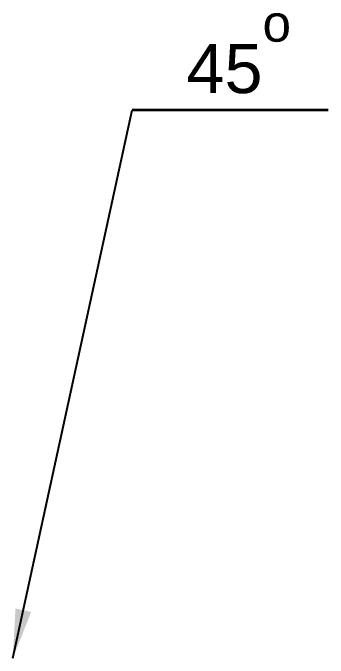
# Paper-space layout 'Layout1' of a CAD drawing. Header units: millimetres. Extents: x 76 to 2280, y 70 to 1790.
# Drawn here: x 1046.21 to 1068.75, y 70.32 to 116.39 of the extents above; entities that cross this region are included whole.
import ezdxf

# ---------------------------------------------------------------- set-up
doc = ezdxf.new("R2010")
doc.units = ezdxf.units.MM
doc.layers.add('2', color=7, linetype='Continuous')
doc.styles.add('Arial', font='')
doc.styles.get('Arial').set_extended_font_data('Arial')
doc.dimstyles.get("Standard").update_dxf_attribs({"dimtxt": 0.18, "dimasz": 0.18, "dimexe": 0.18, "dimexo": 0.0625, "dimgap": 0.09, "dimtad": 0, "dimtih": 1, "dimtoh": 1, "dimdec": 4, "dimzin": 0, "dimdsep": 46, "dimtxsty": 'Standard', "dimcen": 0.09, "dimadec": 0, "dimazin": 0, "dimtfac": 1, "dimtdec": 4, "dimtofl": 0, "dimtmove": 0, "dimatfit": 3, "dimfxl": 0, "dimtolj": 1, "dimtzin": 0, "dimarcsym": 0})

# ---------------------------------------------------------------- blocks, each defined once
blk = doc.blocks.new('GROUPED_GEOM22')
at = {"layer": '2', "color": 18, "lineweight": 35}
for p in [(1054.749, 109.449), (1068.749, 109.449)]:
    blk.add_line(p, (1054.749, 109.449), dxfattribs=at)
at = {"layer": '2', "color": 18, "linetype": 'Continuous', "lineweight": 35, "insert": (1058.622, 110.612), "char_height": 3.5, "attachment_point": 7, "line_spacing_factor": 1.047437, "style": 'Arial'}
blk.add_mtext('\\fArial|b0|i0;\\W1.0000;45{\\A1;\\H.75x;\\So^  ;}', dxfattribs=at)

psp = doc.layouts.get("Layout1")

# ---------------------------------------------------------------- block references
at = {"layer": '2', "color": 18, "linetype": 'Continuous', "lineweight": 35}
psp.add_blockref('GROUPED_GEOM22', (0, 0), dxfattribs=at)

# ---------------------------------------------------------------- leaders
psp.add_leader([(1046.212, 70.318), (1054.749, 109.449)], dimstyle='Standard', override={"dimasz": 3.5}, dxfattribs=at)

doc.saveas('drawing.dxf')
